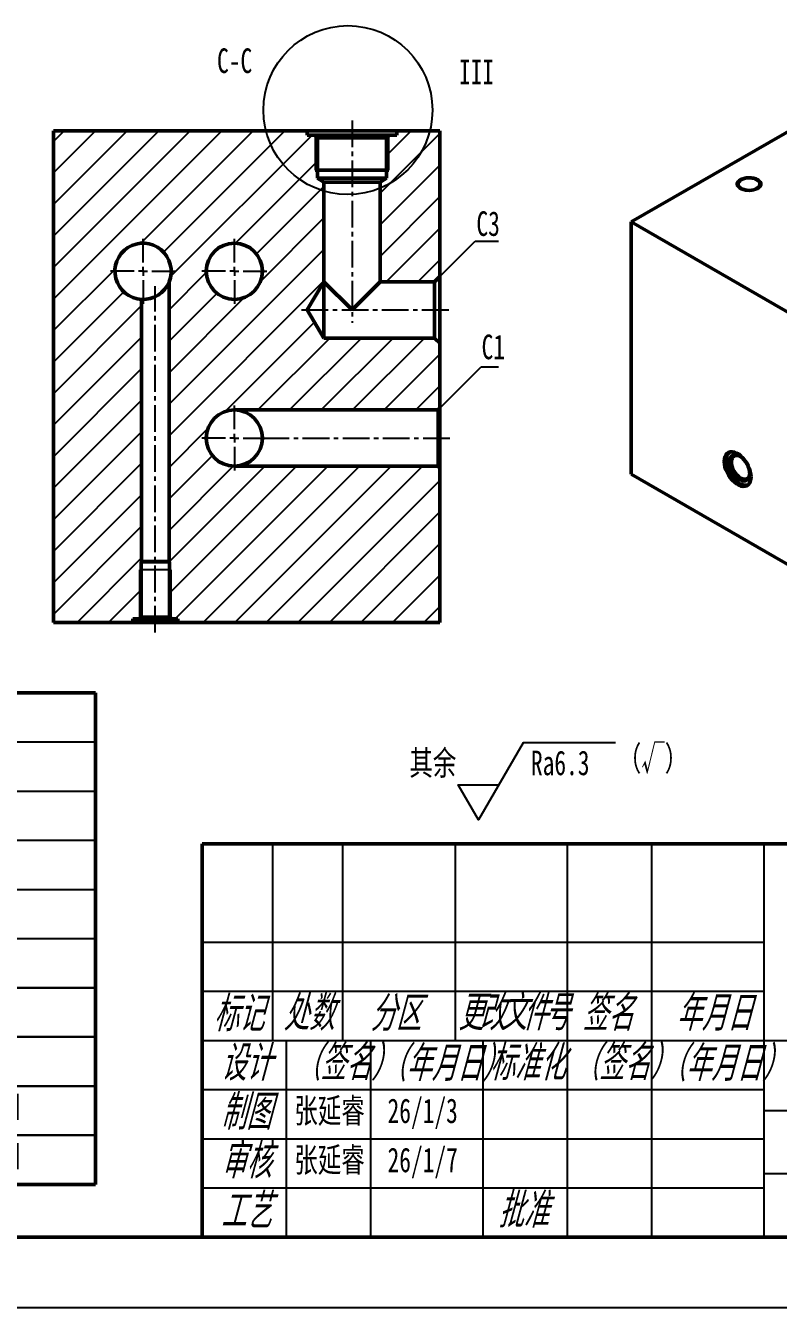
# Model space of a CAD drawing. Header units: millimetres. Extents: x 1810 to 2404, y 10 to 430.
# Drawn here: x 2188.5 to 2295.7, y 10 to 192.5 of the extents above; entities that cross this region are included whole.
import ezdxf

# ---------------------------------------------------------------- set-up
doc = ezdxf.new("R2010")
doc.units = ezdxf.units.MM
for name, pattern in [('CENTER', [10.16, 6.35, -1.27, 1.27, -1.27]), ('CENTER2', [28.575, 19.05, -3.175, 3.175, -3.175]), ('CENTERX2', [20.32, 12.7, -2.54, 2.54, -2.54])]:
    doc.linetypes.add(name, pattern=pattern)
for name, color, linetype in [('11', 1, 'Continuous'), ('2细线层', 4, 'Continuous'), ('3中心线层', 240, 'CENTERX2'), ('5剖面线层', 2, 'Continuous'), ('中心线', 1, 'CENTER'), ('剖面线', 6, 'Continuous'), ('文字层', 3, 'Continuous'), ('细实线', 7, 'Continuous'), ('表面粗糙度', 126, 'Continuous')]:
    doc.layers.add(name, color=color, linetype=linetype)
doc.layers.add('1轮廓实线层', color=7, linetype='Continuous', lineweight=50)
doc.layers.add('粗实线', color=7, linetype='Continuous', lineweight=50)
doc.styles.add('GB 3.5', font='simfang.ttf', dxfattribs={"width": 0.7, "height": 3.5})
doc.styles.add('样式 1', font='gbeitc.shx', dxfattribs={"height": 18, "bigfont": 'gbcbig.shx'})
pattern_1 = [(45, (1851.0793, 14.1923), (-2.245064, 2.245064), [])]

# ---------------------------------------------------------------- blocks, each defined once
blk = doc.blocks.new('SW_CENTERMARKSYMBOL_38')
at = {"layer": '中心线', "color": 0}
for p, q in [((0, 1.25), (0, 4.625)), ((-1.25, 0), (-4.625, 0)), ((0, 0), (-0.625, 0)), ((0, 0), (0, 0.625)), ((0, 0), (0, -0.625)), ((0, 0), (0.625, 0)), ((1.25, 0), (4.625, 0)), ((0, -1.25), (0, -4.625))]:
    blk.add_line(p, q, dxfattribs=at)
blk = doc.blocks.new('其余')
at = {"layer": '表面粗糙度'}
blk.add_lwpolyline([(515.21, 51.71), (502.08, 51.71), (495.73, 40.71), (492.84, 45.71), (498.61, 45.71)], dxfattribs=at)
at = {"layer": '表面粗糙度', "style": 'GB 3.5', "width": 0.7}
for s, p in [('其余', (485.89, 47.08)), ('Ra6.3', (503.2, 47.08))]:
    blk.add_text(s, height=3.5, rotation=0.0478, dxfattribs=at).set_placement(p)
at = {"layer": '表面粗糙度', "insert": (515.56, 51.22), "char_height": 3.5, "width": 10.4108, "attachment_point": 1, "style": 'GB 3.5'}
blk.add_mtext('（√）', dxfattribs=at)
blk = doc.blocks.new('11')
for p, q in [((2139.95, 90.72), (2139.95, 97.72)), ((2139.95, 90.72), (2125.95, 90.72)), ((2139.95, 83.72), (2139.95, 90.72)), ((2139.95, 90.72), (2189.95, 90.72)), ((2139.95, 83.72), (2125.95, 83.72)), ((2139.95, 76.72), (2139.95, 83.72)), ((2139.95, 83.72), (2189.95, 83.72)), ((2139.95, 76.72), (2125.95, 76.72)), ((2139.95, 69.72), (2139.95, 76.72)), ((2139.95, 76.72), (2189.95, 76.72)), ((2139.95, 69.72), (2125.95, 69.72)), ((2139.95, 62.72), (2139.95, 69.72)), ((2139.95, 69.72), (2189.95, 69.72)), ((2139.95, 62.72), (2125.95, 62.72)), ((2139.95, 55.72), (2139.95, 62.72)), ((2139.95, 62.72), (2189.95, 62.72)), ((2125.95, 55.72), (2139.95, 55.72)), ((2139.95, 55.72), (2125.95, 55.72)), ((2189.95, 55.72), (2139.95, 55.72)), ((2139.95, 48.72), (2139.95, 55.72)), ((2139.95, 55.72), (2189.95, 55.72)), ((2125.95, 48.72), (2139.95, 48.72)), ((2139.95, 48.72), (2125.95, 48.72)), ((2189.95, 48.72), (2139.95, 48.72)), ((2139.95, 41.72), (2139.95, 48.72)), ((2139.95, 48.72), (2189.95, 48.72)), ((2125.95, 41.72), (2139.95, 41.72)), ((2139.95, 41.72), (2125.95, 41.72)), ((2189.95, 41.72), (2139.95, 41.72)), ((2139.95, 34.72), (2139.95, 41.72)), ((2139.95, 41.72), (2189.95, 41.72)), ((2125.95, 34.72), (2139.95, 34.72)), ((2139.95, 34.72), (2125.95, 34.72)), ((2189.95, 34.72), (2139.95, 34.72)), ((2139.95, 27.72), (2139.95, 34.72)), ((2139.95, 34.72), (2189.95, 34.72))]:
    blk.add_line(p, q)
at = {"layer": '1轮廓实线层'}
for p, q in [((2125.95, 97.72), (2125.95, 90.72)), ((2139.95, 97.72), (2125.95, 97.72)), ((2139.95, 97.72), (2189.95, 97.72)), ((2189.95, 97.72), (2189.95, 90.72)), ((2125.95, 90.72), (2125.95, 83.72)), ((2189.95, 90.72), (2189.95, 83.72)), ((2125.95, 83.72), (2125.95, 76.72)), ((2189.95, 83.72), (2189.95, 76.72)), ((2125.95, 76.72), (2125.95, 69.72)), ((2189.95, 76.72), (2189.95, 69.72)), ((2125.95, 69.72), (2125.95, 62.72)), ((2189.95, 69.72), (2189.95, 62.72)), ((2125.95, 62.72), (2125.95, 55.72)), ((2189.95, 62.72), (2189.95, 55.72)), ((2125.95, 55.72), (2125.95, 48.72)), ((2189.95, 55.72), (2189.95, 48.72)), ((2125.95, 48.72), (2125.95, 41.72)), ((2189.95, 48.72), (2189.95, 41.72)), ((2125.95, 41.72), (2125.95, 34.72)), ((2189.95, 41.72), (2189.95, 34.72)), ((2125.95, 34.72), (2125.95, 27.72)), ((2189.95, 34.72), (2189.95, 27.72)), ((2125.95, 27.72), (2139.95, 27.72)), ((2189.95, 27.72), (2139.95, 27.72))]:
    blk.add_line(p, q, dxfattribs=at)
at = {"char_height": 3.5, "width": 14, "attachment_point": 1, "style": 'GB 3.5'}
for s, insert in [('油口', (2128.8, 96.54)), ('P1', (2129.5, 89.41)), ('P2', (2129.5, 82.41)), ('M1', (2129.5, 75.41)), ('M2', (2129.5, 68.41)), ('CCA', (2129.5, 61.41)), ('L1', (2129.5, 54.41)), ('T1', (2129.5, 47.41)), ('A1', (2129.5, 40.41)), ('B1', (2129.5, 33.41))]:
    blk.add_mtext(s, dxfattribs=dict(at, insert=insert))
blk = doc.blocks.new('111')
blk.add_blockref('11', (10.21, 0.82))
at = {"char_height": 3.5, "attachment_point": 1, "style": 'GB 3.5'}
for s, insert, width in [('作用', (2170.51, 97.16), 30.2706), ('进油口1', (2166.25, 90.43), 50), ('进油口2', (2166.25, 83.43), 50), ('测压油口1', (2166.25, 76.43), 50), ('测压油口2', (2166.25, 69.43), 50), ('外接蓄能器', (2166.25, 62.43), 50), ('泄油口', (2166.25, 55.43), 50), ('回油口', (2166.25, 48.43), 50), ('外接油缸进油口', (2166.25, 41.43), 50), ('外接油缸回油口', (2166.25, 34.43), 50)]:
    blk.add_mtext(s, dxfattribs=dict(at, insert=insert, width=width))

msp = doc.modelspace()

# ---------------------------------------------------------------- hatches: boundary and pattern name
at = {"layer": '5剖面线层'}
h = msp.add_hatch(dxfattribs=at)
h.set_pattern_fill('ANSI31', color=256, style=0)
h.set_pattern_definition(pattern_1)
edge = h.paths.add_edge_path(flags=0)
edge.add_line((2230.0967, 170.7704), (2230.0967, 176.5204))
edge.add_line((2230.0967, 176.5204), (2229.7217, 176.8954))
edge.add_line((2229.7217, 176.8954), (2228.6279, 176.8954))
edge.add_line((2228.6279, 176.8954), (2228.6279, 177.5204))
edge.add_line((2228.6279, 177.5204), (2192.5029, 177.5204))
edge.add_line((2192.5029, 177.5204), (2192.5029, 107.5204))
edge.add_line((2192.5029, 107.5204), (2203.8214, 107.5204))
edge.add_line((2203.8214, 107.5204), (2203.8214, 108.0204))
edge.add_line((2203.8214, 108.0204), (2204.7012, 108.0204))
edge.add_spline(control_points=[(2204.7012, 108.0204), (2204.7946, 108.1044), (2204.8886, 108.1878), (2204.9832, 108.2704)], knot_values=[0.00000105, 0.00000105, 0.00000105, 0.00000105, 0.00150832, 0.00150832, 0.00150832, 0.00150832], weights=[1, 1, 1, 1], degree=3, periodic=0)
edge.add_line((2204.9832, 108.2704), (2204.9832, 116.1454))
edge.add_spline(control_points=[(2204.9832, 116.1454), (2205.0071, 116.158), (2205.0311, 116.1705), (2205.0551, 116.183)], knot_values=[0.0000015, 0.0000015, 0.0000015, 0.0000015, 0.0003253, 0.0003253, 0.0003253, 0.0003253], weights=[1, 1, 1, 1], degree=3, periodic=0)
edge.add_line((2205.0551, 116.183), (2205.0551, 153.5253))
edge.add_arc((2205.2529, 157.5204), 4, -22.413122, 267.165067, ccw=False)
edge.add_line((2208.9507, 155.9953), (2208.9507, 116.183))
edge.add_spline(control_points=[(2208.9507, 116.183), (2208.9747, 116.1705), (2208.9987, 116.158), (2209.0226, 116.1454)], knot_values=[0.01693958, 0.01693958, 0.01693958, 0.01693958, 0.01726261, 0.01726261, 0.01726261, 0.01726261], weights=[1, 1, 1, 1], degree=3, periodic=0)
edge.add_line((2209.0226, 116.1454), (2209.0226, 108.2704))
edge.add_spline(control_points=[(2209.0226, 108.2704), (2209.0471, 108.249), (2209.0716, 108.2275), (2209.0961, 108.206), (2209.1659, 108.1445), (2209.2354, 108.0826), (2209.3046, 108.0204)], knot_values=[0.02064918, 0.02064918, 0.02064918, 0.02064918, 0.02104256, 0.02104256, 0.02104256, 0.02216675, 0.02216675, 0.02216675, 0.02216675], weights=[1, 1, 1, 1, 1, 1, 1], degree=3, periodic=0)
edge.add_line((2209.3046, 108.0204), (2210.1844, 108.0204))
edge.add_line((2210.1844, 108.0204), (2210.1844, 107.5204))
edge.add_line((2210.1844, 107.5204), (2247.5029, 107.5204))
edge.add_line((2247.5029, 107.5204), (2247.5029, 129.5204))
edge.add_line((2247.5029, 129.5204), (2247.2529, 129.7704))
edge.add_line((2247.2529, 129.7704), (2218.2529, 129.7704))
edge.add_arc((2218.2529, 133.7704), 4, 90, 270, ccw=False)
edge.add_line((2218.2529, 137.7704), (2247.2529, 137.7704))
edge.add_line((2247.2529, 137.7704), (2247.5029, 138.0204))
edge.add_line((2247.5029, 138.0204), (2247.5029, 147.2704))
edge.add_line((2247.5029, 147.2704), (2246.7529, 148.0204))
edge.add_line((2246.7529, 148.0204), (2231.0029, 148.0204))
edge.add_line((2231.0029, 148.0204), (2228.5995, 152.0204))
edge.add_line((2228.5995, 152.0204), (2231.0029, 156.0204))
edge.add_line((2231.0029, 156.0204), (2231.0029, 170.2259))
edge.add_line((2231.0029, 170.2259), (2230.0967, 170.7704))
edge = h.paths.add_edge_path(flags=0)
edge.add_arc((2218.2529, 157.5204), 4, 0, 360)
h = msp.add_hatch(dxfattribs=at)
h.set_pattern_fill('ANSI31', color=256, style=0)
h.set_pattern_definition(pattern_1)
h.paths.add_polyline_path([(2247.5029, 156.7704), (2247.5029, 177.5204), (2241.3779, 177.5204), (2241.3779, 176.8954), (2240.2842, 176.8954), (2239.9092, 176.5204), (2239.9092, 170.7704), (2239.0029, 170.2259), (2239.0029, 156.0204), (2246.7529, 156.0204)], flags=0)

# ---------------------------------------------------------------- linework, layer by layer
for p, q in [((2229.7642, 176.8529), (2229.7642, 171.8954)), ((2240.2417, 171.8954), (2240.2417, 176.8529)), ((2246.7529, 156.0204), (2252.5427, 161.8102)), ((2252.5427, 161.8102), (2255.8427, 161.8102)), ((2247.2529, 137.7704), (2253.3952, 143.9128)), ((2253.3952, 143.9128), (2255.8591, 143.9128)), ((2291.6246, 128.7207), (2291.5991, 128.4264)), ((2204.771, 115.0204), (2204.771, 108.0829)), ((2204.9832, 115.0204), (2204.771, 115.0204)), ((2209.2348, 115.0204), (2209.0226, 115.0204)), ((2209.2348, 108.0829), (2209.2348, 115.0204))]:
    msp.add_line(p, q)
for points, knots in [([(2290.2457, 169.2066), (2290.0156, 169.3696), (2289.847, 169.5559), (2289.7468, 169.758), (2289.7191, 169.9677), (2289.7652, 170.1763), (2289.883, 170.3752), (2290.0677, 170.5564), (2290.3119, 170.7124), (2290.6054, 170.8369), (2290.9364, 170.9246), (2291.2912, 170.9722), (2291.6553, 170.9775), (2292.0137, 170.9404), (2292.352, 170.8624), (2292.6561, 170.7467), (2292.9136, 170.598), (2293.114, 170.4225), (2293.2491, 170.2272), (2293.3134, 170.0203), (2293.3041, 169.8101), (2293.2218, 169.6053), (2293.0698, 169.4142), (2292.8542, 169.2448), (2292.584, 169.1038), (2292.2701, 168.9972), (2291.9255, 168.9291), (2291.5642, 168.9026), (2291.201, 168.9186), (2290.8509, 168.9764), (2290.528, 169.0737), (2290.2458, 169.2066), (2290.3368, 169.1599), (2290.2458, 169.2066)], [0, 0, 0, 0, 0.032256251, 0.064514376, 0.096772501, 0.129030626, 0.161288751, 0.193546876, 0.225805001, 0.258063125, 0.29032125, 0.322579375, 0.3548375, 0.387095625, 0.41935375, 0.451611875, 0.48387, 0.516128125, 0.54838625, 0.580644375, 0.6129025, 0.645160625, 0.67741875, 0.709676875, 0.741935, 0.774193125, 0.80645125, 0.838709375, 0.8709675, 0.903225625, 0.93548375, 0.967741875, 1, 1, 1, 1]), ([(2291.599, 128.4264), (2291.5233, 128.1722), (2291.4001, 127.9674), (2291.2339, 127.8193), (2291.0307, 127.7333), (2290.7979, 127.7125), (2290.5438, 127.7576), (2290.2777, 127.867), (2290.0092, 128.0368), (2289.7479, 128.2609), (2289.5033, 128.531), (2289.2843, 128.8375), (2289.0988, 129.1694), (2288.9534, 129.5144), (2288.8535, 129.8604), (2288.8026, 130.1946), (2288.8026, 130.5051), (2288.8535, 130.7805), (2288.9534, 131.0111), (2289.0988, 131.1884), (2289.2843, 131.306), (2289.5033, 131.3596), (2289.7479, 131.3474), (2290.0092, 131.2698), (2290.1931, 131.1801), (2290.1316, 131.212), (2290.1931, 131.1801)], [0, 0, 0, 0, 0.04221723, 0.08443603, 0.12665484, 0.16887364, 0.21109244, 0.25331125, 0.29553005, 0.33774885, 0.37996766, 0.42218646, 0.46440526, 0.50662407, 0.54884287, 0.59106167, 0.63328048, 0.67549928, 0.71771808, 0.75993689, 0.80215569, 0.84437449, 0.8865933, 0.9288121, 0.9710309, 1, 1, 1, 1]), ([(2209.0224, 115.0204), (2208.7398, 115.0204), (2208.3788, 115.0204), (2207.9561, 115.0204), (2207.4904, 115.0204), (2207.0029, 115.0204), (2206.5154, 115.0204), (2206.0497, 115.0204), (2205.627, 115.0204), (2205.266, 115.0204), (2204.9832, 115.0204), (2205.0717, 115.0204), (2204.9832, 115.0204)], [0, 0, 0, 0, 0.09997607, 0.19997872, 0.29998138, 0.39998404, 0.4999867, 0.59998936, 0.69999202, 0.79999468, 0.89999734, 1, 1, 1, 1])]:
    msp.add_open_spline(points, degree=3, knots=knots)
at = {"layer": '1轮廓实线层'}
for p, q in [((2314.3581, 187.4043), (2274.7601, 164.5449)), ((2192.5029, 177.5204), (2192.5029, 107.5204)), ((2228.6279, 177.5204), (2192.5029, 177.5204)), ((2228.6279, 177.5204), (2228.6279, 176.8954)), ((2241.3779, 177.5204), (2228.6279, 177.5204)), ((2241.3779, 176.8954), (2241.3779, 177.5204)), ((2247.5029, 177.5204), (2241.3779, 177.5204)), ((2247.5029, 177.5204), (2247.5029, 156.7704)), ((2229.7217, 176.8954), (2228.6279, 176.8954)), ((2230.0967, 176.5204), (2229.7217, 176.8954)), ((2229.7217, 176.8954), (2240.2842, 176.8954)), ((2230.0967, 176.5204), (2230.0967, 170.7704)), ((2239.9092, 176.5204), (2230.0967, 176.5204)), ((2240.2842, 176.8954), (2239.9092, 176.5204)), ((2239.9092, 170.7704), (2239.9092, 176.5204)), ((2241.3779, 176.8954), (2240.2842, 176.8954)), ((2229.7642, 171.8954), (2230.0967, 171.8954)), ((2239.9092, 171.8954), (2240.2417, 171.8954)), ((2230.0967, 170.7704), (2231.0029, 170.2259)), ((2239.9092, 170.7704), (2230.0967, 170.7704)), ((2231.0029, 170.2259), (2231.0029, 156.0204)), ((2239.0029, 170.2259), (2231.0029, 170.2259)), ((2239.0029, 170.2259), (2239.9092, 170.7704)), ((2239.0029, 156.0204), (2239.0029, 170.2259)), ((2274.7601, 164.5449), (2328.5003, 133.5214)), ((2274.7601, 164.5449), (2274.7601, 128.6171)), ((2208.9507, 116.183), (2208.9507, 155.9953)), ((2231.0029, 156.0204), (2228.5995, 152.0204)), ((2231.0029, 148.0204), (2231.0029, 156.0204)), ((2235.0029, 152.0204), (2231.0029, 156.0204)), ((2239.0029, 156.0204), (2235.0029, 152.0204)), ((2246.7529, 156.0204), (2239.0029, 156.0204)), ((2246.7529, 156.0204), (2247.5029, 156.7704)), ((2246.7529, 148.0204), (2246.7529, 156.0204)), ((2247.5029, 156.7704), (2247.5029, 147.2704)), ((2205.0551, 153.5253), (2205.0551, 116.183)), ((2228.5995, 152.0204), (2231.0029, 148.0204)), ((2231.0029, 148.0204), (2246.7529, 148.0204)), ((2247.5029, 147.2704), (2246.7529, 148.0204)), ((2247.5029, 147.2704), (2247.5029, 138.0204)), ((2247.2529, 137.7704), (2218.2529, 137.7704)), ((2247.2529, 137.7704), (2247.5029, 138.0204)), ((2247.2529, 129.7704), (2247.2529, 137.7704)), ((2247.5029, 138.0204), (2247.5029, 129.5204)), ((2218.2529, 129.7704), (2247.2529, 129.7704)), ((2247.5029, 129.5204), (2247.2529, 129.7704)), ((2247.5029, 129.5204), (2247.5029, 107.5204)), ((2328.5003, 97.5936), (2274.7601, 128.6171)), ((2205.0551, 116.183), (2204.9832, 116.1454)), ((2204.9832, 116.1454), (2204.9832, 108.2704)), ((2204.9832, 116.1454), (2209.0226, 116.1454)), ((2205.0551, 116.183), (2208.9507, 116.183)), ((2209.0226, 116.1454), (2208.9507, 116.183)), ((2209.0226, 108.2704), (2209.0226, 116.1454)), ((2203.8214, 108.0204), (2204.7012, 108.0204)), ((2203.8214, 108.0204), (2203.8214, 107.5204)), ((2204.7012, 108.0204), (2204.9832, 108.2704)), ((2209.3046, 108.0204), (2204.7012, 108.0204)), ((2204.9832, 108.2704), (2209.0226, 108.2704)), ((2209.3046, 108.0204), (2210.1844, 108.0204)), ((2210.1844, 107.5204), (2210.1844, 108.0204)), ((2203.8214, 107.5204), (2192.5029, 107.5204)), ((2203.8214, 107.5204), (2210.1844, 107.5204)), ((2247.5029, 107.5204), (2210.1844, 107.5204)), ((1834.6617, 20), (2393.6617, 20))]:
    msp.add_line(p, q, dxfattribs=at)
at = {"layer": '1轮廓实线层', "flags": 128}
for points in [[(2290.4226, 170.5741), (2290.2126, 170.4233), (2290.0636, 170.2499), (2289.9828, 170.0622), (2289.9737, 169.8688), (2290.0368, 169.6787), (2290.1693, 169.501), (2290.3648, 169.3438), (2290.6143, 169.2146), (2290.9061, 169.1194), (2291.2265, 169.0626), (2291.5605, 169.0469), (2291.8926, 169.073), (2292.2073, 169.1397), (2292.4897, 169.244), (2292.7267, 169.3808), (2292.9072, 169.5438), (2293.0228, 169.7254), (2293.068, 169.9171), (2293.0408, 170.11), (2292.9424, 170.295), (2292.7775, 170.4634), (2292.5536, 170.6074), (2292.2814, 170.7203), (2291.9735, 170.7968), (2291.6444, 170.8332), (2291.3093, 170.828), (2290.9841, 170.7813), (2290.6838, 170.6953), (2290.4226, 170.5741)], [(2291.8014, 128.2513), (2291.7754, 128.6292), (2291.698, 129.0268), (2291.5713, 129.4334), (2291.3988, 129.8378), (2291.1853, 130.229), (2290.9365, 130.5963), (2290.6591, 130.9297), (2290.3609, 131.2201), (2290.0499, 131.4595), (2289.7346, 131.6416), (2289.4235, 131.7612), (2289.1253, 131.8151), (2288.848, 131.8019), (2288.5992, 131.7219), (2288.3856, 131.5773), (2288.2131, 131.372), (2288.0865, 131.1117), (2288.0091, 130.8034), (2287.983, 130.4556), (2288.0091, 130.0777), (2288.0865, 129.68), (2288.2131, 129.2734), (2288.3856, 128.869), (2288.5992, 128.4779), (2288.848, 128.1106), (2289.1253, 127.7772), (2289.4235, 127.4868), (2289.7346, 127.2473), (2290.0499, 127.0653), (2290.3609, 126.9457), (2290.6591, 126.8917), (2290.9365, 126.9049), (2291.1853, 126.9849), (2291.3988, 127.1295), (2291.5713, 127.3348), (2291.698, 127.5951), (2291.7754, 127.9034), (2291.8014, 128.2513)], [(2288.6912, 131.7605), (2288.6685, 131.7406), (2288.496, 131.5353), (2288.3693, 131.275), (2288.2919, 130.9667), (2288.2659, 130.6189), (2288.2919, 130.2409), (2288.3693, 129.8433), (2288.496, 129.4367), (2288.6685, 129.0323), (2288.882, 128.6412), (2289.1308, 128.2739), (2289.4082, 127.9405), (2289.7064, 127.6501), (2290.0174, 127.4106), (2290.3327, 127.2286), (2290.6437, 127.1089), (2290.942, 127.055), (2291.2193, 127.0682), (2291.3761, 127.1096)], [(2291.6246, 128.6799), (2291.5984, 128.3782), (2291.5208, 128.1177), (2291.3945, 127.9077), (2291.2242, 127.7559), (2291.0159, 127.6678), (2290.7772, 127.6464), (2290.5168, 127.6927), (2290.244, 127.8049), (2289.9688, 127.9789), (2289.701, 128.2086), (2289.4503, 128.4855), (2289.2258, 128.7996), (2289.0356, 129.1397), (2288.8866, 129.4935), (2288.7842, 129.848), (2288.7321, 130.1906), (2288.7321, 130.5088), (2288.7842, 130.7912), (2288.8866, 131.0275), (2289.0356, 131.2092), (2289.2258, 131.3298), (2289.4503, 131.3848), (2289.701, 131.3722), (2289.9688, 131.2927), (2290.244, 131.1489), (2290.5168, 130.9461), (2290.7772, 130.6917), (2291.0159, 130.3948), (2291.2242, 130.0662), (2291.3945, 129.7177), (2291.5208, 129.362), (2291.5984, 129.0118), (2291.6246, 128.6799)], [(2290.2478, 131.1465), (2290.0613, 131.2272), (2289.8159, 131.283), (2289.5897, 131.2739), (2289.3915, 131.2005), (2289.2288, 131.0655), (2289.1079, 130.8741), (2289.0335, 130.6337), (2289.0083, 130.3535), (2289.0335, 130.0443), (2289.1079, 129.718), (2289.2288, 129.387), (2289.3915, 129.0642), (2289.5897, 128.7619), (2289.8159, 128.4917), (2290.0613, 128.2641), (2290.3165, 128.0877), (2290.5717, 127.9694), (2290.8171, 127.9137), (2291.0433, 127.9228), (2291.2415, 127.9962), (2291.4042, 128.1312), (2291.5251, 128.3226), (2291.5995, 128.563), (2291.6228, 128.7647)], [(2209.0226, 108.2704), (2209.0961, 108.206), (2209.3046, 108.0204)]]:
    msp.add_lwpolyline(points, dxfattribs=at)
at = {"layer": '1轮廓实线层'}
msp.add_circle((2218.2529, 157.5204), 4, dxfattribs=at)
for centre, radius, start, end in [((2205.2529, 157.5204), 4, 337.586878, 267.165067), ((2205.2527, 157.5207), 4.0003, 267.168151, 337.583794), ((2218.2529, 133.7704), 4, 90, 270), ((2218.2529, 133.7704), 4, 270, 90)]:
    msp.add_arc(centre, radius, start, end, dxfattribs=at)
msp.add_open_spline([(2230.0964, 171.8954), (2230.1423, 171.8954), (2230.2786, 171.8954), (2230.5028, 171.8954), (2230.8109, 171.8954), (2231.1971, 171.8954), (2231.6541, 171.8954), (2232.1736, 171.8954), (2232.7457, 171.8954), (2233.3599, 171.8954), (2234.0047, 171.8954), (2234.6681, 171.8954), (2235.3377, 171.8954), (2236.0011, 171.8954), (2236.6459, 171.8954), (2237.2601, 171.8954), (2237.8322, 171.8954), (2238.3517, 171.8954), (2238.8087, 171.8954), (2239.1949, 171.8954), (2239.503, 171.8954), (2239.7272, 171.8954), (2239.8635, 171.8954), (2239.9092, 171.8954), (2239.9003, 171.8954), (2239.9092, 171.8954)], degree=3, knots=[0, 0, 0, 0, 0.04347916, 0.08695738, 0.1304356, 0.17391382, 0.21739204, 0.26087026, 0.30434848, 0.3478267, 0.39130492, 0.43478314, 0.47826136, 0.52173958, 0.5652178, 0.60869602, 0.65217424, 0.69565246, 0.73913068, 0.7826089, 0.82608712, 0.86956534, 0.91304356, 0.95652178, 1, 1, 1, 1], dxfattribs=at)
at = {"layer": '2细线层'}
msp.add_line((1809.6617, 10), (2403.6617, 10), dxfattribs=at)
at = {"layer": '3中心线层', "linetype": 'CENTER2', "ltscale": 0.2}
for p, q in [((2235.0029, 178.9992), (2235.0029, 150.1847)), ((2207.0029, 106.0836), (2207.0029, 155.4213)), ((2227.815, 152.0204), (2249.031, 152.0204)), ((2222.2529, 133.7704), (2249.2499, 133.7704))]:
    msp.add_line(p, q, dxfattribs=at)
at = {"layer": '文字层'}
msp.add_circle((2234.4179, 180.4687), 12.0286, dxfattribs=at)
at = {"layer": '粗实线'}
for p, q in [((2213.6617, 20), (2213.6617, 76)), ((2393.6617, 76), (2213.6617, 76)), ((2213.6617, 20), (2393.6617, 20))]:
    msp.add_line(p, q, dxfattribs=at)
at = {"layer": '细实线'}
for p, q in [((2223.6617, 76), (2223.6617, 48)), ((2233.6617, 76), (2233.6617, 48)), ((2249.6617, 76), (2249.6617, 48)), ((2265.6617, 20), (2265.6617, 76)), ((2277.6617, 20), (2277.6617, 76)), ((2293.6617, 20), (2293.6617, 76)), ((2213.6617, 62), (2293.6617, 62)), ((2213.6617, 55), (2293.6617, 55)), ((2213.6617, 48), (2343.6617, 48)), ((2225.6617, 20), (2225.6617, 48)), ((2237.6617, 20), (2237.6617, 48)), ((2253.6617, 20), (2253.6617, 48)), ((2213.6617, 41), (2293.6617, 41)), ((2343.6617, 38), (2293.6617, 38)), ((2213.6617, 34), (2293.6617, 34)), ((2343.6617, 29), (2293.6617, 29)), ((2213.6617, 27), (2293.6617, 27))]:
    msp.add_line(p, q, dxfattribs=at)

# ---------------------------------------------------------------- block references
msp.add_blockref('111', (-1.6806, -1.0277))
at = {"layer": '11'}
msp.add_blockref('其余', (1757.2766, 38.692), dxfattribs=at)
at = {"layer": '中心线'}
for p in [(2205.2529, 157.5204), (2218.2529, 157.5204), (2218.2529, 133.7704)]:
    msp.add_blockref('SW_CENTERMARKSYMBOL_38', p, dxfattribs=at)

# ---------------------------------------------------------------- texts
at = {"char_height": 3.5, "attachment_point": 1, "style": 'GB 3.5'}
for s, insert, width in [('张延睿', (2226.7885, 39.7573), 12), ('26/1/3', (2240.0594, 39.7429), 16), ('张延睿', (2226.7885, 32.7573), 12), ('26/1/7', (2240.0594, 32.7429), 16)]:
    msp.add_mtext(s, dxfattribs=dict(at, insert=insert, width=width))
at = {"layer": '剖面线', "char_height": 3.5, "style": 'GB 3.5'}
for s, insert, attachment_point in [('C-C', (2218.2923, 189.2553), 2), ('C3', (2252.7124, 166.058), 1), ('C1', (2253.4464, 148.5067), 1)]:
    msp.add_mtext(s, dxfattribs=dict(at, insert=insert, attachment_point=attachment_point))
at = {"layer": '文字层', "insert": (2250.2154, 187.6388), "char_height": 3.5, "attachment_point": 1, "style": 'GB 3.5'}
msp.add_mtext('III', dxfattribs=at)
at = {"layer": '细实线', "char_height": 5, "width": 25, "attachment_point": 1, "style": '样式 1'}
for s, insert in [('标记', (2215.2196, 54.2985)), ('处数', (2225.2196, 54.4143)), ('{\\T0.85;更改文件号}', (2250.0595, 54.4529)), ('签名', (2267.7583, 54.3757)), ('年月日 ', (2281.1054, 54.3757)), ('分区', (2237.5562, 54.3371)), ('设计', (2216.2864, 47.2985)), ('（签名）', (2226.8522, 47.3453)), ('（年月日）', (2239.048, 47.2238)), ('标准化', (2254.5259, 47.3371)), ('（签名）', (2266.5001, 47.3453)), ('（年月日）', (2278.872, 47.2238)), ('制图', (2216.2864, 40.2985)), ('审核', (2216.2864, 33.3757)), ('工艺', (2216.2864, 26.2213)), ('批准', (2255.7583, 26.3371))]:
    msp.add_mtext(s, dxfattribs=dict(at, insert=insert))

doc.saveas('drawing.dxf')
